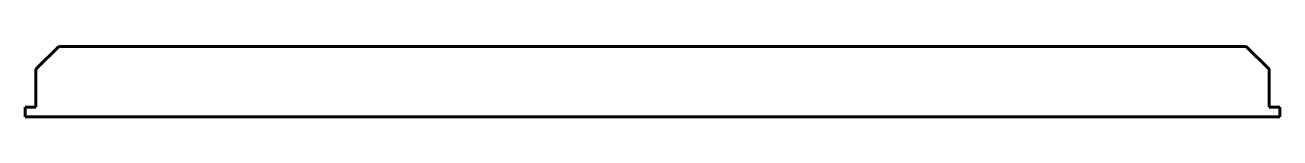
# Model space of a CAD drawing. Header units: millimetres. Extents: x -7 to 1972, y 157 to 268.
import ezdxf

# ---------------------------------------------------------------- set-up
doc = ezdxf.new("R2010")
doc.units = ezdxf.units.MM
for name, pattern in [('K5LT32778', [0]), ('K5LT32779', [0]), ('K5LT32781', [0])]:
    doc.linetypes.add(name, pattern=pattern)
doc.layers.add('Системный слой', color=7, linetype='Continuous')

msp = doc.modelspace()

# ---------------------------------------------------------------- linework, layer by layer
at = {"layer": 'Системный слой', "color": 18, "linetype": 'K5LT32779', "lineweight": 60, "true_color": 0x000000}
for p, q in [((9.9, 232.3), (45.9, 268.3)), ((9.9, 232.3), (9.9, 172.3)), ((-7.1, 172.3), (-7.1, 157.3)), ((9.9, 172.3), (-7.1, 172.3))]:
    msp.add_line(p, q, dxfattribs=at)
at = {"layer": 'Системный слой', "color": 3, "linetype": 'K5LT32781', "lineweight": 60, "true_color": 0x00ff00}
for p, q in [((45.9, 268.3), (1918.9, 268.3)), ((-7.1, 157.3), (1971.9, 157.3))]:
    msp.add_line(p, q, dxfattribs=at)
at = {"layer": 'Системный слой', "color": 5, "linetype": 'K5LT32778', "lineweight": 60, "true_color": 0x0000ff}
for p, q in [((1954.9, 232.3), (1918.9, 268.3)), ((1954.9, 232.3), (1954.9, 172.3)), ((1954.9, 172.3), (1971.9, 172.3)), ((1971.9, 172.3), (1971.9, 157.3))]:
    msp.add_line(p, q, dxfattribs=at)

doc.saveas('drawing.dxf')
